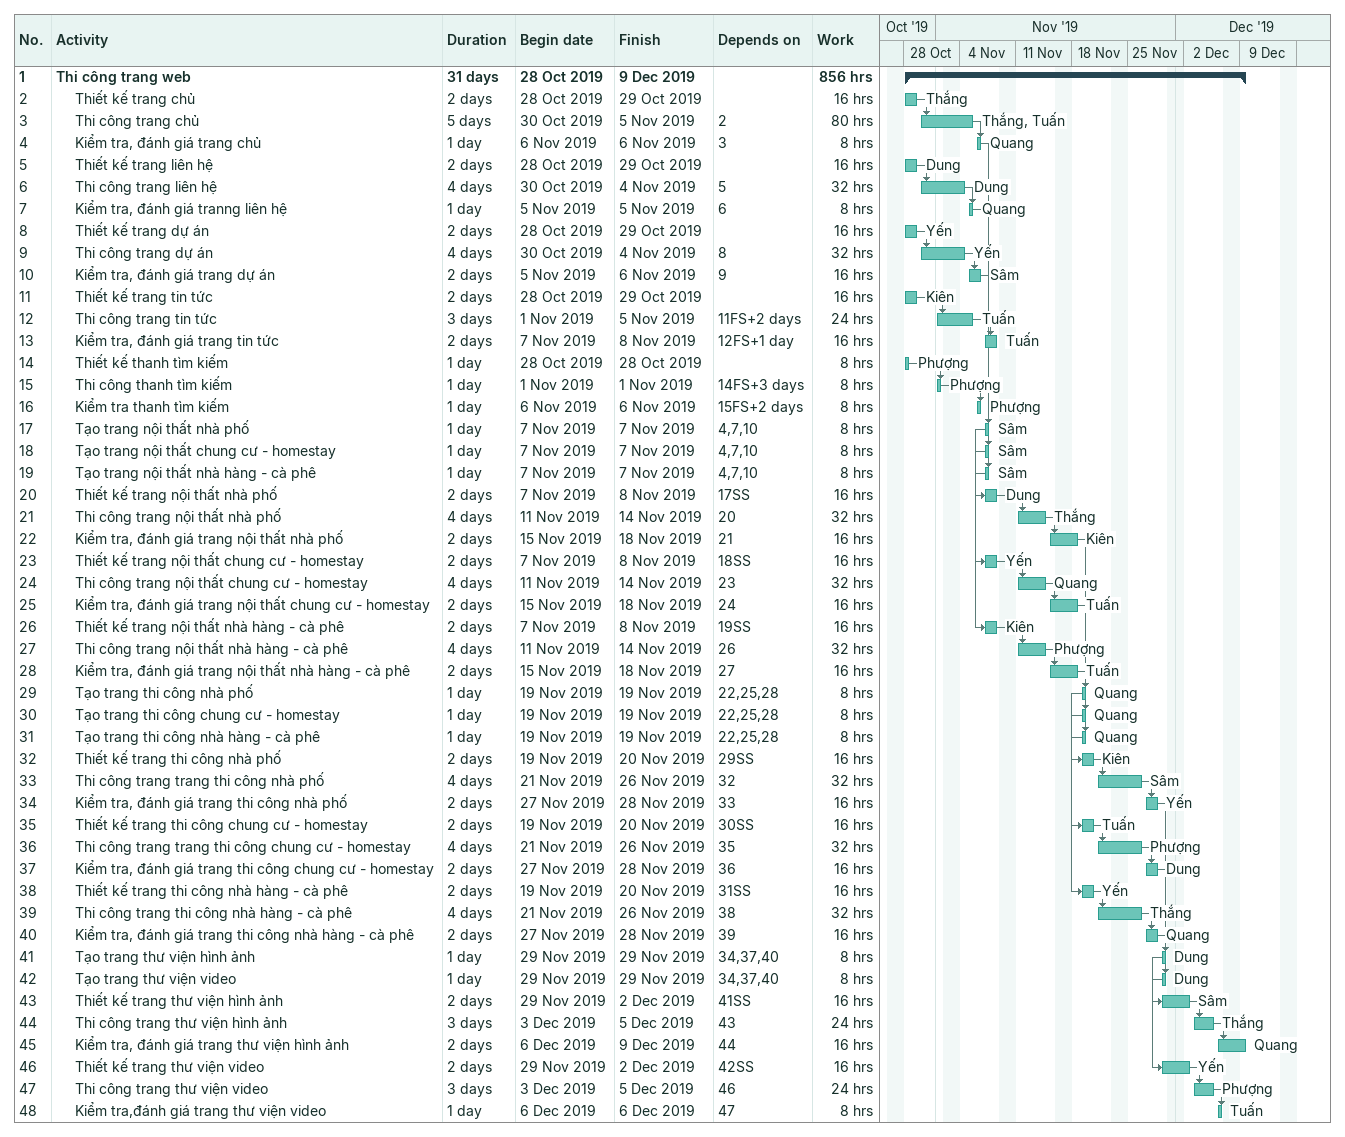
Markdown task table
| ID | Level | Task | Duration | Start | Finish | Predecessors | Resources | Work (h) |
|---|---|---|---|---|---|---|---|---|
| 1 | 1 | **Thi công trang web** | 31d | 2019-10-28 | 2019-12-09 |  |  | 856 |
| 2 | 2 | Thiết kế trang chủ | 2d | 2019-10-28 | 2019-10-29 |  | Thắng | 16 |
| 3 | 2 | Thi công trang chủ | 5d | 2019-10-30 | 2019-11-05 | 2 | Thắng, Tuấn | 80 |
| 4 | 2 | Kiểm tra, đánh giá trang chủ | 1d | 2019-11-06 | 2019-11-06 | 3 | Quang | 8 |
| 5 | 2 | Thiết kế trang liên hệ | 2d | 2019-10-28 | 2019-10-29 |  | Dung | 16 |
| 6 | 2 | Thi công trang liên hệ | 4d | 2019-10-30 | 2019-11-04 | 5 | Dung | 32 |
| 7 | 2 | Kiểm tra, đánh giá tranng liên hệ | 1d | 2019-11-05 | 2019-11-05 | 6 | Quang | 8 |
| 8 | 2 | Thiết kế trang dự án | 2d | 2019-10-28 | 2019-10-29 |  | Yến | 16 |
| 9 | 2 | Thi công trang dự án | 4d | 2019-10-30 | 2019-11-04 | 8 | Yến | 32 |
| 10 | 2 | Kiểm tra, đánh giá trang dự án | 2d | 2019-11-05 | 2019-11-06 | 9 | Sâm | 16 |
| 11 | 2 | Thiết kế trang tin tức | 2d | 2019-10-28 | 2019-10-29 |  | Kiên | 16 |
| 12 | 2 | Thi công trang tin tức | 3d | 2019-11-01 | 2019-11-05 | 11FS+2d | Tuấn | 24 |
| 13 | 2 | Kiểm tra, đánh giá trang tin tức | 2d | 2019-11-07 | 2019-11-08 | 12FS+1d | Tuấn | 16 |
| 14 | 2 | Thiết kế thanh tìm kiếm | 1d | 2019-10-28 | 2019-10-28 |  | Phượng | 8 |
| 15 | 2 | Thi công thanh tìm kiếm | 1d | 2019-11-01 | 2019-11-01 | 14FS+3d | Phượng | 8 |
| 16 | 2 | Kiểm tra thanh tìm kiếm | 1d | 2019-11-06 | 2019-11-06 | 15FS+2d | Phượng | 8 |
| 17 | 2 | Tạo trang nội thất nhà phố | 1d | 2019-11-07 | 2019-11-07 | 4, 7, 10 | Sâm | 8 |
| 18 | 2 | Tạo trang nội thất chung cư - homestay | 1d | 2019-11-07 | 2019-11-07 | 4, 7, 10 | Sâm | 8 |
| 19 | 2 | Tạo trang nội thất nhà hàng - cà phê | 1d | 2019-11-07 | 2019-11-07 | 4, 7, 10 | Sâm | 8 |
| 20 | 2 | Thiết kế trang nội thất nhà phố | 2d | 2019-11-07 | 2019-11-08 | 17SS | Dung | 16 |
| 21 | 2 | Thi công trang nội thất nhà phố | 4d | 2019-11-11 | 2019-11-14 | 20 | Thắng | 32 |
| 22 | 2 | Kiểm tra, đánh giá trang nội thất nhà phố | 2d | 2019-11-15 | 2019-11-18 | 21 | Kiên | 16 |
| 23 | 2 | Thiết kế trang nội thất chung cư - homestay | 2d | 2019-11-07 | 2019-11-08 | 18SS | Yến | 16 |
| 24 | 2 | Thi công trang nội thất chung cư - homestay | 4d | 2019-11-11 | 2019-11-14 | 23 | Quang | 32 |
| 25 | 2 | Kiểm tra, đánh giá trang nội thất chung cư - homestay | 2d | 2019-11-15 | 2019-11-18 | 24 | Tuấn | 16 |
| 26 | 2 | Thiết kế trang nội thất nhà hàng - cà phê | 2d | 2019-11-07 | 2019-11-08 | 19SS | Kiên | 16 |
| 27 | 2 | Thi công trang nội thất nhà hàng - cà phê | 4d | 2019-11-11 | 2019-11-14 | 26 | Phượng | 32 |
| 28 | 2 | Kiểm tra, đánh giá trang nội thất nhà hàng - cà phê | 2d | 2019-11-15 | 2019-11-18 | 27 | Tuấn | 16 |
| 29 | 2 | Tạo trang thi công nhà phố | 1d | 2019-11-19 | 2019-11-19 | 22, 25, 28 | Quang | 8 |
| 30 | 2 | Tạo trang thi công chung cư - homestay | 1d | 2019-11-19 | 2019-11-19 | 22, 25, 28 | Quang | 8 |
| 31 | 2 | Tạo trang thi công nhà hàng - cà phê | 1d | 2019-11-19 | 2019-11-19 | 22, 25, 28 | Quang | 8 |
| 32 | 2 | Thiết kế trang thi công nhà phố | 2d | 2019-11-19 | 2019-11-20 | 29SS | Kiên | 16 |
| 33 | 2 | Thi công trang trang thi công nhà phố | 4d | 2019-11-21 | 2019-11-26 | 32 | Sâm | 32 |
| 34 | 2 | Kiểm tra, đánh giá trang thi công nhà phố | 2d | 2019-11-27 | 2019-11-28 | 33 | Yến | 16 |
| 35 | 2 | Thiết kế trang thi công chung cư - homestay | 2d | 2019-11-19 | 2019-11-20 | 30SS | Tuấn | 16 |
| 36 | 2 | Thi công trang trang thi công chung cư - homestay | 4d | 2019-11-21 | 2019-11-26 | 35 | Phượng | 32 |
| 37 | 2 | Kiểm tra, đánh giá trang thi công chung cư - homestay | 2d | 2019-11-27 | 2019-11-28 | 36 | Dung | 16 |
| 38 | 2 | Thiết kế trang thi công nhà hàng - cà phê | 2d | 2019-11-19 | 2019-11-20 | 31SS | Yến | 16 |
| 39 | 2 | Thi công trang thi công nhà hàng - cà phê | 4d | 2019-11-21 | 2019-11-26 | 38 | Thắng | 32 |
| 40 | 2 | Kiểm tra, đánh giá trang thi công nhà hàng - cà phê | 2d | 2019-11-27 | 2019-11-28 | 39 | Quang | 16 |
| 41 | 2 | Tạo trang thư viện hình ảnh | 1d | 2019-11-29 | 2019-11-29 | 34, 37, 40 | Dung | 8 |
| 42 | 2 | Tạo trang thư viện video | 1d | 2019-11-29 | 2019-11-29 | 34, 37, 40 | Dung | 8 |
| 43 | 2 | Thiết kế trang thư viện hình ảnh | 2d | 2019-11-29 | 2019-12-02 | 41SS | Sâm | 16 |
| 44 | 2 | Thi công trang thư viện hình ảnh | 3d | 2019-12-03 | 2019-12-05 | 43 | Thắng | 24 |
| 45 | 2 | Kiểm tra, đánh giá trang thư viện hình ảnh | 2d | 2019-12-06 | 2019-12-09 | 44 | Quang | 16 |
| 46 | 2 | Thiết kế trang thư viện video | 2d | 2019-11-29 | 2019-12-02 | 42SS | Yến | 16 |
| 47 | 2 | Thi công trang thư viện video | 3d | 2019-12-03 | 2019-12-05 | 46 | Phượng | 24 |
| 48 | 2 | Kiểm tra,đánh giá trang thư viện video | 1d | 2019-12-06 | 2019-12-06 | 47 | Tuấn | 8 |
